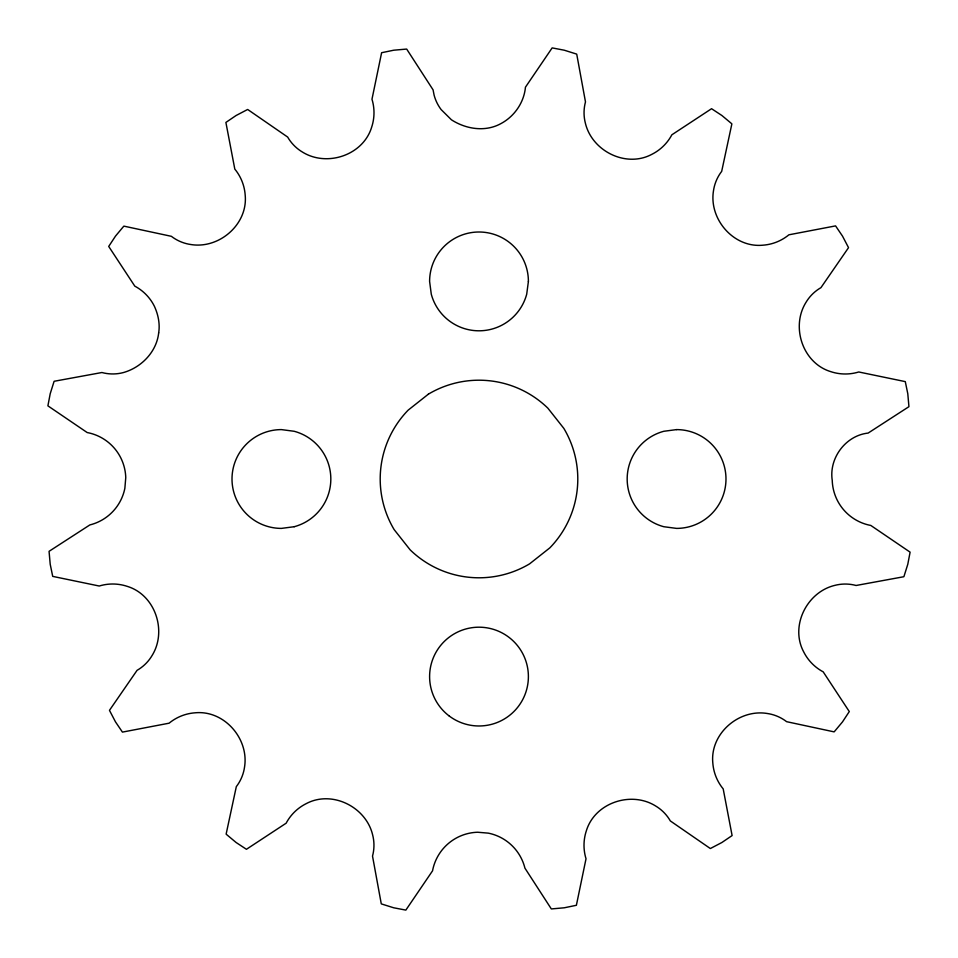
<?xml version="1.0" encoding="UTF-8"?>
<svg xmlns="http://www.w3.org/2000/svg" width="958" height="958" viewBox="0 0 958 958"><rect width="100%" height="100%" fill="white"/><g stroke="black" fill="none" stroke-linecap="round" stroke-linejoin="round"><path stroke-width="1.44" d="M158.681 332.869C156.633 351.873 141.269 367.621 123.211 372.614A41.553 41.553 0 0 1 101.907 372.518L54.115 381.284L50.211 393.714L47.9 405.845L87.19 432.549A47.289 47.289 0 0 1 125.761 477.659L124.863 488.293A47.289 47.289 0 0 1 89.86 524.924L49.062 551.329L50.211 564.286L52.714 576.381L99.237 586.021A46.068 46.068 0 0 1 127.342 586.392C155.244 594.942 167.207 630.927 152.19 655.344A41.553 41.553 0 0 1 137.054 670.349L109.463 710.345L115.499 721.889L122.432 732.104L169.099 723.194A46.068 46.068 0 0 1 195.204 712.8C224.256 710.01 249.08 738.678 244.553 766.987A41.553 41.553 0 0 1 236.315 786.638L226.124 834.155L236.111 842.501L246.434 849.291L286.143 823.197A46.068 46.068 0 0 1 306.273 803.606C332.055 789.907 365.956 806.899 372.614 834.789A41.553 41.553 0 0 1 372.518 856.093L381.284 903.885L393.714 907.789L405.845 910.1L432.549 870.81A47.289 47.289 0 0 1 477.659 832.239L488.293 833.137A47.289 47.289 0 0 1 524.924 868.14L551.329 908.938L564.286 907.789L576.381 905.286L586.021 858.763A46.068 46.068 0 0 1 586.392 830.658C594.942 802.756 630.927 790.793 655.344 805.81A41.553 41.553 0 0 1 670.349 820.946L710.345 848.537L721.889 842.501L732.104 835.568L723.194 788.901A46.068 46.068 0 0 1 712.8 762.796C710.01 733.744 738.678 708.92 766.987 713.447A41.553 41.553 0 0 1 786.638 721.685L834.155 731.876L842.501 721.889L849.291 711.566L823.197 671.857A46.068 46.068 0 0 1 803.606 651.727C789.907 625.945 806.899 592.044 834.789 585.386A41.553 41.553 0 0 1 856.093 585.482L903.885 576.716L907.789 564.286L910.1 552.155L870.81 525.451A47.289 47.289 0 0 1 832.239 480.341C828.802 458.152 845.698 435.483 868.14 433.076L908.938 406.671L907.789 393.714L905.286 381.619L858.763 371.979A46.068 46.068 0 0 1 830.658 371.608C802.756 363.058 790.793 327.073 805.81 302.656A41.553 41.553 0 0 1 820.946 287.651L848.537 247.655L842.501 236.111L835.568 225.896L788.901 234.806A46.068 46.068 0 0 1 762.796 245.2C733.744 247.99 708.92 219.322 713.447 191.013A41.553 41.553 0 0 1 721.685 171.362L731.876 123.845L721.889 115.499L711.566 108.709L671.857 134.803A46.068 46.068 0 0 1 651.727 154.394C625.945 168.093 592.044 151.101 585.386 123.211A41.553 41.553 0 0 1 585.482 101.907L576.716 54.115L564.286 50.211L552.155 47.9L525.451 87.19C524.038 102.47 514.446 116.385 500.986 123.57C485.179 132.324 465.911 129.126 451.446 119.81L441.135 109.583A41.553 41.553 0 0 1 434.106 95.141L433.076 89.86L406.671 49.062L393.714 50.211L381.619 52.714L371.979 99.237A46.068 46.068 0 0 1 371.608 127.342C363.058 155.244 327.073 167.207 302.656 152.19A41.553 41.553 0 0 1 287.651 137.054L247.655 109.463L236.111 115.499L225.896 122.432L234.806 169.099A46.068 46.068 0 0 1 245.2 195.204C247.99 224.256 219.322 249.08 191.013 244.553A41.553 41.553 0 0 1 171.362 236.315L123.845 226.124L115.499 236.111L108.709 246.434L134.803 286.143A46.068 46.068 0 0 1 154.394 306.273C158.178 314.535 160.118 323.792 158.681 332.869M528.397 281.413L526.708 294.19A49.397 49.397 0 0 1 431.28 294.19L429.603 281.413A49.397 49.397 0 0 1 479 232.004A49.397 49.397 0 0 1 528.397 281.413M428.382 394.157L408.156 410.144A98.794 98.794 0 0 0 394.145 529.606L410.144 549.844A98.794 98.794 0 0 0 529.606 563.843L549.844 547.856A98.794 98.794 0 0 0 563.843 428.394L547.856 408.156A98.794 98.794 0 0 0 428.382 394.157M676.587 429.603L663.81 431.28A49.397 49.397 0 0 0 663.81 526.72L676.587 528.397A49.397 49.397 0 0 0 725.984 479A49.397 49.397 0 0 0 676.587 429.603M294.19 526.72L281.401 528.397A49.397 49.397 0 0 1 232.004 479A49.397 49.397 0 0 1 281.401 429.603L294.19 431.28A49.397 49.397 0 0 1 294.19 526.72M449.218 715.997A49.397 49.397 0 0 0 528.014 682.683A49.397 49.397 0 0 0 459.756 631.094A49.397 49.397 0 0 0 449.218 715.997"/></g></svg>
